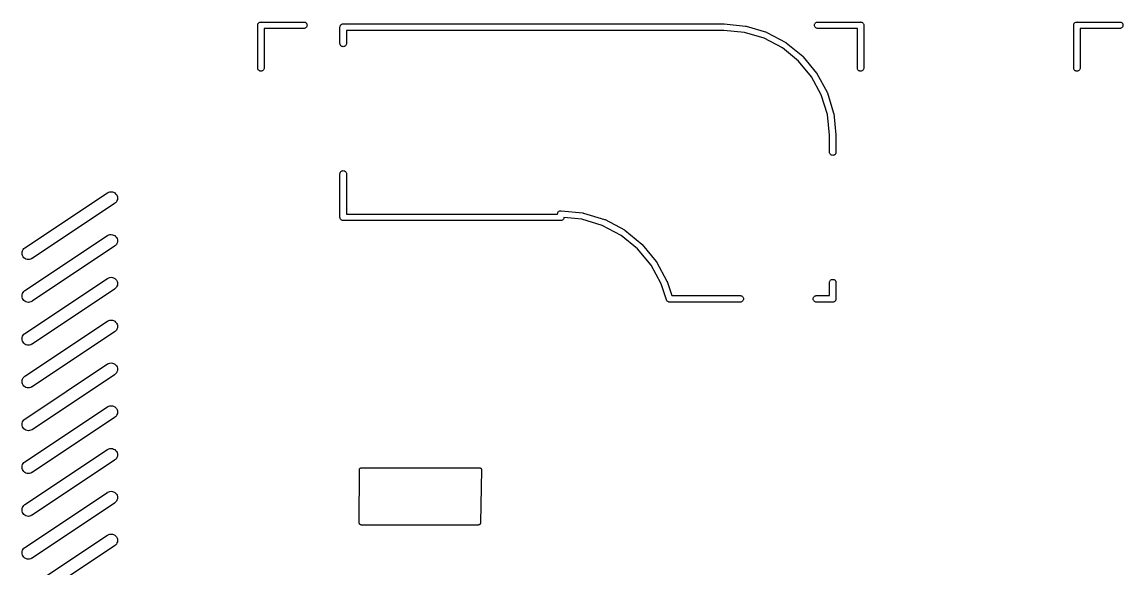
# Model space of a CAD drawing. Extents: x -13 to 127, y -89 to 15.
# Drawn here: x -12.58 to 13.13, y -5.68 to 7.08 of the extents above; entities that cross this region are included whole.
import ezdxf

# ---------------------------------------------------------------- set-up
doc = ezdxf.new("R2010")
doc.units = 0
doc.layers.add('BLACK', color=7, linetype='CONTINUOUS')

msp = doc.modelspace()

# ---------------------------------------------------------------- linework, layer by layer
at = {"layer": 'BLACK', "linetype": 'CONTINUOUS'}
for p, q in [((-7.07536, 7), (-7.07391, 7.0147)), ((-7.075, 6.99631), (-7.07536, 7)), ((-7.075, 5.99633), (-7.075, 6.99631)), ((-7.07391, 7.0147), (-7.06962, 7.02884)), ((-7.06962, 7.02884), (-7.06266, 7.04187)), ((-7.06266, 7.04187), (-7.05329, 7.05329)), ((-7.05329, 7.05329), (-7.04187, 7.06266)), ((-7.04187, 7.06266), (-7.02884, 7.06962)), ((-7.02884, 7.06962), (-7.0147, 7.07391)), ((-7.0147, 7.07391), (-7.00367, 7.075)), ((-7.00367, 7.075), (-7, 7.07536)), ((-7, 7.07536), (-6.99632, 7.075)), ((-6.99632, 7.075), (-5.99632, 7.075)), ((-5.99632, 7.075), (-5.9853, 7.07391)), ((-5.9853, 7.07391), (-5.97116, 7.06962)), ((-5.97116, 7.06962), (-5.95813, 7.06266)), ((-5.95813, 7.06266), (-5.94671, 7.05329)), ((-5.94671, 6.94671), (-5.95813, 6.93734)), ((-5.94671, 7.05329), (-5.93734, 7.04187)), ((-5.93734, 6.95813), (-5.94671, 6.94671)), ((-5.93734, 7.04187), (-5.93037, 7.02884)), ((-5.93037, 6.97116), (-5.93734, 6.95813)), ((-5.93037, 7.02884), (-5.92609, 7.0147)), ((-5.92609, 6.9853), (-5.93037, 6.97116)), ((-5.92609, 7.0147), (-5.92464, 7)), ((-5.92464, 7), (-5.92609, 6.9853)), ((-5.15536, 6.955), (-5.15391, 6.9697)), ((-5.155, 6.95131), (-5.15536, 6.955)), ((-5.155, 6.57033), (-5.155, 6.95131)), ((-5.15391, 6.9697), (-5.14962, 6.98384)), ((-5.14962, 6.98384), (-5.14266, 6.99687)), ((-5.14266, 6.99687), (-5.13329, 7.00829)), ((-5.13329, 7.00829), (-5.12187, 7.01766)), ((-5.12187, 7.01766), (-5.10884, 7.02462)), ((-5.10884, 7.02462), (-5.0947, 7.02891)), ((-5.0947, 7.02891), (-5.08367, 7.03)), ((-5.08367, 7.03), (-5.08, 7.03036)), ((-5.08, 7.03036), (-5.07632, 7.03)), ((-5.07632, 7.03), (3.81367, 7.03)), ((3.81367, 7.03), (3.81731, 7.02964)), ((3.81731, 7.02964), (3.81732, 7.02964)), ((3.81732, 7.02964), (4.31066, 6.98127)), ((4.31066, 6.98127), (4.31067, 6.98127)), ((4.31067, 6.98127), (4.31068, 6.98127)), ((4.31068, 6.98127), (4.31171, 6.98116)), ((4.31171, 6.98116), (4.31834, 6.97975)), ((4.31834, 6.97975), (4.32503, 6.97842)), ((4.32503, 6.97842), (4.7996, 6.83515)), ((5.92464, 7), (5.92609, 7.0147)), ((5.92609, 6.9853), (5.92464, 7)), ((5.92609, 7.0147), (5.93037, 7.02884)), ((5.93037, 6.97116), (5.92609, 6.9853)), ((5.93037, 7.02884), (5.93734, 7.04187)), ((5.93734, 6.95813), (5.93037, 6.97116)), ((5.93734, 7.04187), (5.94671, 7.05329)), ((5.94671, 6.94671), (5.93734, 6.95813)), ((5.94671, 7.05329), (5.95813, 7.06266)), ((5.95813, 6.93734), (5.94671, 6.94671)), ((5.95813, 7.06266), (5.97116, 7.06962)), ((5.97116, 7.06962), (5.9853, 7.07391)), ((5.9853, 7.07391), (5.99632, 7.075)), ((5.99632, 7.075), (6.99632, 7.075)), ((6.99632, 7.075), (7, 7.07536)), ((7, 7.07536), (7.00367, 7.075)), ((7.00367, 7.075), (7.0147, 7.07391)), ((7.0147, 7.07391), (7.02884, 7.06962)), ((7.02884, 7.06962), (7.04187, 7.06266)), ((7.04187, 7.06266), (7.05329, 7.05329)), ((7.05329, 7.05329), (7.06266, 7.04187)), ((7.06266, 7.04187), (7.06962, 7.02884)), ((7.06962, 7.02884), (7.07391, 7.0147)), ((7.07391, 7.0147), (7.07536, 7)), ((7.07536, 7), (7.075, 6.99632)), ((7.075, 6.99632), (7.075, 5.99632)), ((11.9746, 7), (11.9761, 7.0147)), ((11.975, 6.99631), (11.9746, 7)), ((11.975, 5.99633), (11.975, 6.99631)), ((11.9761, 7.0147), (11.9804, 7.02884)), ((11.9804, 7.02884), (11.9873, 7.04187)), ((11.9873, 7.04187), (11.9967, 7.05329)), ((11.9967, 7.05329), (12.0081, 7.06266)), ((12.0081, 7.06266), (12.0212, 7.06962)), ((12.0212, 7.06962), (12.0353, 7.07391)), ((12.0353, 7.07391), (12.0463, 7.075)), ((12.0463, 7.075), (12.05, 7.07536)), ((12.05, 7.07536), (12.0537, 7.075)), ((12.0537, 7.075), (13.0537, 7.075)), ((13.0537, 7.075), (13.0647, 7.07391)), ((13.0647, 7.07391), (13.0788, 7.06962)), ((13.0788, 7.06962), (13.0919, 7.06266)), ((13.0919, 7.06266), (13.1033, 7.05329)), ((13.1033, 6.94671), (13.0919, 6.93734)), ((13.1033, 7.05329), (13.1127, 7.04187)), ((13.1127, 6.95813), (13.1033, 6.94671)), ((13.1127, 7.04187), (13.1196, 7.02884)), ((13.1196, 6.97116), (13.1127, 6.95813)), ((13.1196, 7.02884), (13.1239, 7.0147)), ((13.1239, 6.9853), (13.1196, 6.97116)), ((13.1239, 7.0147), (13.1254, 7)), ((13.1254, 7), (13.1239, 6.9853)), ((-5.99632, 6.925), (-6.925, 6.925)), ((-6.925, 6.925), (-6.925, 5.99632)), ((-5.9853, 6.92609), (-5.99632, 6.925)), ((-5.97116, 6.93037), (-5.9853, 6.92609)), ((-5.95813, 6.93734), (-5.97116, 6.93037)), ((3.80633, 6.88), (-5.005, 6.88)), ((-5.005, 6.88), (-5.005, 6.57032)), ((4.28872, 6.8327), (3.80633, 6.88)), ((4.7492, 6.69367), (4.28872, 6.8327)), ((5.17391, 6.46785), (4.7492, 6.69367)), ((4.7996, 6.83515), (4.8006, 6.83484)), ((4.8006, 6.83484), (4.80689, 6.83214)), ((4.80689, 6.83214), (4.81313, 6.82957)), ((4.81313, 6.82957), (5.25082, 6.59685)), ((5.97116, 6.93037), (5.95813, 6.93734)), ((5.9853, 6.92609), (5.97116, 6.93037)), ((5.99632, 6.925), (5.9853, 6.92609)), ((6.925, 6.925), (5.99632, 6.925)), ((6.925, 5.99632), (6.925, 6.925)), ((13.0537, 6.925), (12.125, 6.925)), ((12.125, 6.925), (12.125, 5.99632)), ((13.0647, 6.92609), (13.0537, 6.925)), ((13.0788, 6.93037), (13.0647, 6.92609)), ((13.0919, 6.93734), (13.0788, 6.93037)), ((-5.15391, 6.5593), (-5.155, 6.57033)), ((-5.14962, 6.54516), (-5.15391, 6.5593)), ((-5.14266, 6.53213), (-5.14962, 6.54516)), ((-5.13329, 6.52071), (-5.14266, 6.53213)), ((-5.12187, 6.51134), (-5.13329, 6.52071)), ((-5.10884, 6.50437), (-5.12187, 6.51134)), ((-5.0947, 6.50009), (-5.10884, 6.50437)), ((-5.08, 6.49864), (-5.0947, 6.50009)), ((-5.0653, 6.50009), (-5.08, 6.49864)), ((-5.05116, 6.50437), (-5.0653, 6.50009)), ((-5.03813, 6.51134), (-5.05116, 6.50437)), ((-5.02671, 6.52071), (-5.03813, 6.51134)), ((-5.01734, 6.53213), (-5.02671, 6.52071)), ((-5.01037, 6.54516), (-5.01734, 6.53213)), ((-5.00609, 6.5593), (-5.01037, 6.54516)), ((-5.005, 6.57032), (-5.00609, 6.5593)), ((5.54667, 6.16384), (5.17391, 6.46785)), ((5.25082, 6.59685), (5.25082, 6.59684)), ((5.25082, 6.59684), (5.25083, 6.59684)), ((5.25083, 6.59684), (5.25175, 6.59634)), ((5.25175, 6.59634), (5.25735, 6.5925)), ((5.25735, 6.5925), (5.26302, 6.58874)), ((5.26302, 6.58874), (5.64717, 6.27543)), ((5.64717, 6.27543), (5.64798, 6.27476)), ((5.64798, 6.27476), (5.65271, 6.26994)), ((5.65271, 6.26994), (5.65756, 6.26512)), ((5.65756, 6.26512), (5.97354, 5.88316)), ((-7.07391, 5.9853), (-7.075, 5.99633)), ((-7.06962, 5.97116), (-7.07391, 5.9853)), ((-7.06266, 5.95813), (-7.06962, 5.97116)), ((-7.05329, 5.94671), (-7.06266, 5.95813)), ((-7.04187, 5.93734), (-7.05329, 5.94671)), ((-7.02884, 5.93037), (-7.04187, 5.93734)), ((-7.0147, 5.92609), (-7.02884, 5.93037)), ((-7, 5.92464), (-7.0147, 5.92609)), ((-6.9853, 5.92609), (-7, 5.92464)), ((-6.97116, 5.93037), (-6.9853, 5.92609)), ((-6.95813, 5.93734), (-6.97116, 5.93037)), ((-6.94671, 5.94671), (-6.95813, 5.93734)), ((-6.93734, 5.95813), (-6.94671, 5.94671)), ((-6.93037, 5.97116), (-6.93734, 5.95813)), ((-6.92609, 5.9853), (-6.93037, 5.97116)), ((-6.925, 5.99632), (-6.92609, 5.9853)), ((5.85328, 5.79321), (5.54667, 6.16384)), ((6.92609, 5.9853), (6.925, 5.99632)), ((6.93038, 5.97116), (6.92609, 5.9853)), ((6.93734, 5.95813), (6.93038, 5.97116)), ((6.94671, 5.94671), (6.93734, 5.95813)), ((6.95813, 5.93734), (6.94671, 5.94671)), ((6.97116, 5.93037), (6.95813, 5.93734)), ((6.9853, 5.92609), (6.97116, 5.93037)), ((7, 5.92464), (6.9853, 5.92609)), ((7.0147, 5.92609), (7, 5.92464)), ((7.02884, 5.93037), (7.0147, 5.92609)), ((7.04187, 5.93734), (7.02884, 5.93037)), ((7.05329, 5.94671), (7.04187, 5.93734)), ((7.06266, 5.95813), (7.05329, 5.94671)), ((7.06962, 5.97116), (7.06266, 5.95813)), ((7.07391, 5.9853), (7.06962, 5.97116)), ((7.075, 5.99632), (7.07391, 5.9853)), ((11.9761, 5.9853), (11.975, 5.99633)), ((11.9804, 5.97116), (11.9761, 5.9853)), ((11.9873, 5.95813), (11.9804, 5.97116)), ((11.9967, 5.94671), (11.9873, 5.95813)), ((12.0081, 5.93734), (11.9967, 5.94671)), ((12.0212, 5.93037), (12.0081, 5.93734)), ((12.0353, 5.92609), (12.0212, 5.93037)), ((12.05, 5.92464), (12.0353, 5.92609)), ((12.0647, 5.92609), (12.05, 5.92464)), ((12.0788, 5.93037), (12.0647, 5.92609)), ((12.0919, 5.93734), (12.0788, 5.93037)), ((12.1033, 5.94671), (12.0919, 5.93734)), ((12.1127, 5.95813), (12.1033, 5.94671)), ((12.1196, 5.97116), (12.1127, 5.95813)), ((12.1239, 5.9853), (12.1196, 5.97116)), ((12.125, 5.99632), (12.1239, 5.9853)), ((6.08206, 5.37008), (5.85328, 5.79321)), ((5.97354, 5.88316), (5.97421, 5.88235)), ((5.97421, 5.88235), (5.97792, 5.87666)), ((5.97792, 5.87666), (5.98173, 5.87102)), ((5.98173, 5.87102), (6.21751, 5.43496)), ((6.21751, 5.43496), (6.218, 5.43404)), ((6.218, 5.43404), (6.22054, 5.42774)), ((6.22054, 5.42774), (6.22318, 5.42147)), ((6.22318, 5.42147), (6.36977, 4.94792)), ((6.2243, 4.91058), (6.08206, 5.37008)), ((6.27495, 4.42868), (6.2243, 4.91058)), ((6.36977, 4.94792), (6.37007, 4.94691)), ((6.37007, 4.94691), (6.37134, 4.94024)), ((6.37134, 4.94024), (6.37271, 4.93358)), ((6.37271, 4.93358), (6.42453, 4.44057)), ((6.275, 4.41474), (6.27495, 4.42868)), ((6.275, 4.03032), (6.275, 4.41474)), ((6.42453, 4.44057), (6.42463, 4.43953)), ((6.42463, 4.43953), (6.42461, 4.43625)), ((6.42461, 4.43625), (6.42494, 4.43299)), ((6.42494, 4.43299), (6.42499, 4.4188)), ((6.42499, 4.4188), (6.425, 4.41867)), ((6.425, 4.41867), (6.425, 4.03032)), ((6.27609, 4.0193), (6.275, 4.03032)), ((6.28038, 4.00516), (6.27609, 4.0193)), ((6.28734, 3.99213), (6.28038, 4.00516)), ((6.29671, 3.98071), (6.28734, 3.99213)), ((6.30813, 3.97134), (6.29671, 3.98071)), ((6.32116, 3.96437), (6.30813, 3.97134)), ((6.3353, 3.96009), (6.32116, 3.96437)), ((6.35, 3.95864), (6.3353, 3.96009)), ((6.3647, 3.96009), (6.35, 3.95864)), ((6.37884, 3.96437), (6.3647, 3.96009)), ((6.39187, 3.97134), (6.37884, 3.96437)), ((6.40329, 3.98071), (6.39187, 3.97134)), ((6.41266, 3.99213), (6.40329, 3.98071)), ((6.41962, 4.00516), (6.41266, 3.99213)), ((6.42391, 4.0193), (6.41962, 4.00516)), ((6.425, 4.03032), (6.42391, 4.0193)), ((-5.10884, 3.59562), (-5.0947, 3.59991)), ((-5.0947, 3.59991), (-5.08, 3.60136)), ((-5.08, 3.60136), (-5.0653, 3.59991)), ((-5.0653, 3.59991), (-5.05116, 3.59562)), ((-5.155, 3.52967), (-5.15391, 3.5407)), ((-5.155, 2.51368), (-5.155, 3.52967)), ((-5.15391, 3.5407), (-5.14962, 3.55484)), ((-5.14962, 3.55484), (-5.14266, 3.56787)), ((-5.14266, 3.56787), (-5.13329, 3.57929)), ((-5.13329, 3.57929), (-5.12187, 3.58866)), ((-5.12187, 3.58866), (-5.10884, 3.59562)), ((-5.05116, 3.59562), (-5.03813, 3.58866)), ((-5.03813, 3.58866), (-5.02671, 3.57929)), ((-5.02671, 3.57929), (-5.01734, 3.56787)), ((-5.01734, 3.56787), (-5.01037, 3.55484)), ((-5.01037, 3.55484), (-5.00609, 3.5407)), ((-5.00609, 3.5407), (-5.005, 3.52967)), ((-5.005, 3.52967), (-5.005, 2.585)), ((-10.5812, 3.08424), (-10.5552, 3.09766)), ((-10.5552, 3.09766), (-10.527, 3.10578)), ((-10.527, 3.10578), (-10.4979, 3.10827)), ((-10.4979, 3.10827), (-10.4688, 3.10506)), ((-10.4688, 3.10506), (-10.4408, 3.09625)), ((-10.4408, 3.09625), (-10.4152, 3.08218)), ((-12.5115, 1.79738), (-10.5829, 3.08309)), ((-10.4165, 2.83348), (-12.3451, 1.54776)), ((-10.5829, 3.08309), (-10.5812, 3.08424)), ((-10.3939, 2.85202), (-10.4165, 2.83348)), ((-10.4152, 3.08218), (-10.3927, 3.0634)), ((-10.3752, 2.8746), (-10.3939, 2.85202)), ((-10.3927, 3.0634), (-10.3743, 3.04062)), ((-10.3613, 2.90037), (-10.3752, 2.8746)), ((-10.3743, 3.04062), (-10.3607, 3.01469)), ((-10.3527, 2.92835), (-10.3613, 2.90037)), ((-10.3607, 3.01469), (-10.3524, 2.98662)), ((-10.3497, 2.95747), (-10.3527, 2.92835)), ((-10.3524, 2.98662), (-10.3497, 2.95747)), ((-5.005, 2.585), (-0.07466, 2.585)), ((-0.07466, 2.585), (-0.07459, 2.59601)), ((-0.07459, 2.59601), (-0.07165, 2.61035)), ((-0.07165, 2.61035), (-0.06597, 2.62384)), ((-0.06597, 2.62384), (-0.05779, 2.63598)), ((-0.05779, 2.63598), (-0.0474, 2.64629)), ((-0.0474, 2.64629), (-0.03521, 2.65439)), ((-0.03521, 2.65439), (-0.02168, 2.65997)), ((-0.02168, 2.65997), (-0.00732, 2.66281)), ((-0.00732, 2.66281), (0.00732, 2.66281)), ((0.00732, 2.66281), (0.51585, 2.61295)), ((0.51585, 2.61295), (0.51586, 2.61295)), ((0.51586, 2.61295), (0.51587, 2.61295)), ((0.51587, 2.61295), (0.5169, 2.61284)), ((0.5169, 2.61284), (0.52353, 2.61143)), ((0.52353, 2.61143), (0.53022, 2.61011)), ((0.53022, 2.61011), (1.01938, 2.46242)), ((-5.15536, 2.51), (-5.155, 2.51368)), ((-5.15391, 2.4953), (-5.15536, 2.51)), ((-5.14962, 2.48116), (-5.15391, 2.4953)), ((-5.14266, 2.46813), (-5.14962, 2.48116)), ((-5.13772, 2.46211), (-5.14266, 2.46813)), ((-5.13329, 2.45671), (-5.13772, 2.46211)), ((-5.12187, 2.44734), (-5.13329, 2.45671)), ((-5.10884, 2.44037), (-5.12187, 2.44734)), ((-5.0947, 2.43609), (-5.10884, 2.44037)), ((-5.08, 2.43464), (-5.0947, 2.43609)), ((-5.07632, 2.435), (-5.08, 2.43464)), ((0.00367, 2.435), (-5.07632, 2.435)), ((0.0147, 2.43609), (0.00367, 2.435)), ((0.02884, 2.44037), (0.0147, 2.43609)), ((0.04187, 2.44734), (0.02884, 2.44037)), ((0.05329, 2.45671), (0.04187, 2.44734)), ((0.06266, 2.46813), (0.05329, 2.45671)), ((0.06963, 2.48116), (0.06266, 2.46813)), ((0.07391, 2.4953), (0.06963, 2.48116)), ((0.07491, 2.50547), (0.07391, 2.4953)), ((0.4939, 2.46438), (0.07491, 2.50547)), ((0.96899, 2.32095), (0.4939, 2.46438)), ((1.40717, 2.08796), (0.96899, 2.32095)), ((1.01938, 2.46242), (1.01938, 2.46242)), ((1.01938, 2.46242), (1.01939, 2.46242)), ((1.01939, 2.46242), (1.02039, 2.46211)), ((1.02039, 2.46211), (1.02664, 2.45943)), ((1.02664, 2.45943), (1.03292, 2.45684)), ((1.03292, 2.45684), (1.48408, 2.21696)), ((-12.5115, 0.79738), (-10.5829, 2.08309)), ((-10.5829, 2.08309), (-10.5812, 2.08424)), ((-10.5812, 2.08424), (-10.5552, 2.09767)), ((-10.5552, 2.09767), (-10.527, 2.10578)), ((-10.527, 2.10578), (-10.4979, 2.10827)), ((-10.4979, 2.10827), (-10.4688, 2.10506)), ((-10.4688, 2.10506), (-10.4408, 2.09625)), ((-10.4408, 2.09625), (-10.4152, 2.08218)), ((-10.4152, 2.08218), (-10.3927, 2.0634)), ((-10.3927, 2.0634), (-10.3743, 2.04062)), ((1.79175, 1.77431), (1.40717, 2.08796)), ((1.48408, 2.21696), (1.48408, 2.21695)), ((1.48408, 2.21695), (1.48409, 2.21695)), ((1.48409, 2.21695), (1.48501, 2.21645)), ((1.48501, 2.21645), (1.4906, 2.21262)), ((1.4906, 2.21262), (1.49628, 2.20885)), ((1.49628, 2.20885), (1.89226, 1.8859)), ((-10.4165, 1.83348), (-12.3451, 0.54776)), ((-10.3939, 1.85202), (-10.4165, 1.83348)), ((-10.3752, 1.8746), (-10.3939, 1.85202)), ((-10.3613, 1.90037), (-10.3752, 1.8746)), ((-10.3743, 2.04062), (-10.3607, 2.01469)), ((-10.3527, 1.92835), (-10.3613, 1.90037)), ((-10.3607, 2.01469), (-10.3524, 1.98662)), ((-10.3497, 1.95747), (-10.3527, 1.92835)), ((-10.3524, 1.98662), (-10.3497, 1.95747)), ((1.89226, 1.8859), (1.89306, 1.88523)), ((1.89306, 1.88523), (1.89781, 1.88039)), ((1.89781, 1.88039), (1.90264, 1.87558)), ((1.90264, 1.87558), (2.22835, 1.48187)), ((-12.5783, 1.67338), (-12.5753, 1.7025)), ((-12.5756, 1.64423), (-12.5783, 1.67338)), ((-12.5673, 1.61616), (-12.5756, 1.64423)), ((-12.5753, 1.7025), (-12.5667, 1.73048)), ((-12.5537, 1.59024), (-12.5673, 1.61616)), ((-12.5667, 1.73048), (-12.5528, 1.75625)), ((-12.5353, 1.56745), (-12.5537, 1.59024)), ((-12.5528, 1.75625), (-12.5341, 1.77884)), ((-12.5128, 1.54867), (-12.5353, 1.56745)), ((-12.5341, 1.77884), (-12.5115, 1.79738)), ((-12.4872, 1.53461), (-12.5128, 1.54867)), ((-12.3468, 1.54661), (-12.3728, 1.53319)), ((-12.3451, 1.54776), (-12.3468, 1.54661)), ((2.10808, 1.39192), (1.79175, 1.77431)), ((-12.4592, 1.5258), (-12.4872, 1.53461)), ((-12.4301, 1.52258), (-12.4592, 1.5258)), ((-12.401, 1.52508), (-12.4301, 1.52258)), ((-12.3728, 1.53319), (-12.401, 1.52508)), ((2.34451, 0.95467), (2.10808, 1.39192)), ((2.22835, 1.48187), (2.22835, 1.48187)), ((2.22835, 1.48187), (2.22836, 1.48186)), ((2.22836, 1.48186), (2.22901, 1.48106)), ((2.22901, 1.48106), (2.23272, 1.47539)), ((2.23272, 1.47539), (2.23654, 1.46973)), ((2.23654, 1.46973), (2.47957, 1.02025)), ((-12.5115, -0.20262), (-10.5829, 1.08309)), ((-10.5829, 1.08309), (-10.5812, 1.08424)), ((-10.5812, 1.08424), (-10.5552, 1.09766)), ((-10.5552, 1.09766), (-10.527, 1.10578)), ((-10.527, 1.10578), (-10.4979, 1.10827)), ((-10.4979, 1.10827), (-10.4688, 1.10506)), ((-10.4688, 1.10506), (-10.4408, 1.09625)), ((-10.4408, 1.09625), (-10.4152, 1.08218)), ((-10.4152, 1.08218), (-10.3927, 1.0634)), ((-10.3927, 1.0634), (-10.3743, 1.04062)), ((-10.3743, 1.04062), (-10.3607, 1.01469)), ((6.28734, 1.02787), (6.29671, 1.03929)), ((6.29671, 1.03929), (6.30813, 1.04866)), ((6.30813, 1.04866), (6.32116, 1.05563)), ((6.32116, 1.05563), (6.3353, 1.05991)), ((6.3353, 1.05991), (6.35, 1.06136)), ((6.35, 1.06136), (6.3647, 1.05991)), ((6.3647, 1.05991), (6.37884, 1.05563)), ((6.37884, 1.05563), (6.39187, 1.04866)), ((6.39187, 1.04866), (6.40329, 1.03929)), ((6.40329, 1.03929), (6.41266, 1.02787)), ((-12.5528, 0.75625), (-12.5341, 0.77884)), ((-12.5341, 0.77884), (-12.5115, 0.79738)), ((-10.4165, 0.83348), (-12.3451, -0.45224)), ((-10.3939, 0.85202), (-10.4165, 0.83348)), ((-10.3752, 0.8746), (-10.3939, 0.85202)), ((-10.3613, 0.90038), (-10.3752, 0.8746)), ((-10.3527, 0.92835), (-10.3613, 0.90038)), ((-10.3607, 1.01469), (-10.3524, 0.98662)), ((-10.3497, 0.95747), (-10.3527, 0.92835)), ((-10.3524, 0.98662), (-10.3497, 0.95747)), ((2.46854, 0.5822), (2.34451, 0.95467)), ((2.47957, 1.02025), (2.48006, 1.01933)), ((2.48006, 1.01933), (2.48231, 1.01376)), ((2.48231, 1.01376), (2.48475, 1.00828)), ((2.48475, 1.00828), (2.59407, 0.68)), ((6.275, 0.98967), (6.27609, 1.0007)), ((6.275, 0.68), (6.275, 0.98967)), ((6.27609, 1.0007), (6.28037, 1.01484)), ((6.28037, 1.01484), (6.28734, 1.02787)), ((6.41266, 1.02787), (6.41962, 1.01484)), ((6.41962, 1.01484), (6.42391, 1.0007)), ((6.42391, 1.0007), (6.425, 0.98967)), ((6.425, 0.98967), (6.425, 0.60868)), ((-12.5783, 0.67338), (-12.5753, 0.7025)), ((-12.5756, 0.64423), (-12.5783, 0.67338)), ((-12.5673, 0.61616), (-12.5756, 0.64423)), ((-12.5753, 0.7025), (-12.5667, 0.73048)), ((-12.5537, 0.59024), (-12.5673, 0.61616)), ((-12.5667, 0.73048), (-12.5528, 0.75625)), ((-12.5353, 0.56745), (-12.5537, 0.59024)), ((-12.5128, 0.54867), (-12.5353, 0.56745)), ((-12.4872, 0.53461), (-12.5128, 0.54867)), ((-12.4592, 0.5258), (-12.4872, 0.53461)), ((-12.4301, 0.52258), (-12.4592, 0.5258)), ((-12.401, 0.52508), (-12.4301, 0.52258)), ((-12.3728, 0.53319), (-12.401, 0.52508)), ((-12.3468, 0.54661), (-12.3728, 0.53319)), ((-12.3451, 0.54776), (-12.3468, 0.54661)), ((2.47037, 0.57616), (2.46854, 0.5822)), ((2.47734, 0.56313), (2.47037, 0.57616)), ((2.48671, 0.55171), (2.47734, 0.56313)), ((2.49813, 0.54234), (2.48671, 0.55171)), ((2.51116, 0.53537), (2.49813, 0.54234)), ((2.5253, 0.53109), (2.51116, 0.53537)), ((2.53632, 0.53), (2.5253, 0.53109)), ((4.19468, 0.53), (2.53632, 0.53)), ((2.59407, 0.68), (4.19467, 0.68)), ((4.19467, 0.68), (4.2057, 0.67891)), ((4.2057, 0.53109), (4.19468, 0.53)), ((4.2057, 0.67891), (4.21984, 0.67463)), ((4.21984, 0.53538), (4.2057, 0.53109)), ((4.21984, 0.67463), (4.23287, 0.66766)), ((4.23287, 0.54234), (4.21984, 0.53538)), ((4.23287, 0.66766), (4.24429, 0.65829)), ((4.24429, 0.55171), (4.23287, 0.54234)), ((4.24429, 0.65829), (4.25366, 0.64687)), ((4.25366, 0.56313), (4.24429, 0.55171)), ((4.25366, 0.64687), (4.26062, 0.63384)), ((4.26063, 0.57616), (4.25366, 0.56313)), ((4.26062, 0.63384), (4.26491, 0.6197)), ((4.26491, 0.5903), (4.26063, 0.57616)), ((4.26491, 0.6197), (4.26636, 0.605)), ((4.26636, 0.605), (4.26491, 0.5903)), ((5.89364, 0.605), (5.89509, 0.6197)), ((5.89509, 0.5903), (5.89364, 0.605)), ((5.89509, 0.6197), (5.89938, 0.63384)), ((5.89938, 0.57616), (5.89509, 0.5903)), ((5.89938, 0.63384), (5.90634, 0.64687)), ((5.90634, 0.56313), (5.89938, 0.57616)), ((5.90634, 0.64687), (5.91571, 0.65829)), ((5.91571, 0.55171), (5.90634, 0.56313)), ((5.91571, 0.65829), (5.92713, 0.66766)), ((5.92713, 0.54234), (5.91571, 0.55171)), ((5.92713, 0.66766), (5.94016, 0.67463)), ((5.94016, 0.53538), (5.92713, 0.54234)), ((5.94016, 0.67463), (5.9543, 0.67891)), ((5.9543, 0.53109), (5.94016, 0.53538)), ((5.9543, 0.67891), (5.96532, 0.68)), ((5.96532, 0.53), (5.9543, 0.53109)), ((5.96532, 0.68), (6.275, 0.68)), ((6.34632, 0.53), (5.96532, 0.53)), ((6.35, 0.52964), (6.34632, 0.53)), ((6.35367, 0.53), (6.35, 0.52964)), ((6.35369, 0.53), (6.35367, 0.53)), ((6.3647, 0.53109), (6.35369, 0.53)), ((6.37884, 0.53538), (6.3647, 0.53109)), ((6.39187, 0.54234), (6.37884, 0.53538)), ((6.40329, 0.55171), (6.39187, 0.54234)), ((6.41266, 0.56313), (6.40329, 0.55171)), ((6.41962, 0.57616), (6.41266, 0.56313)), ((6.42391, 0.5903), (6.41962, 0.57616)), ((6.425, 0.60132), (6.42391, 0.5903)), ((6.425, 0.60868), (6.42536, 0.605)), ((6.42536, 0.605), (6.425, 0.60132)), ((-12.5115, -1.20262), (-10.5829, 0.08309)), ((-10.5829, 0.08309), (-10.5812, 0.08424)), ((-10.5812, 0.08424), (-10.5552, 0.09767)), ((-10.5552, 0.09767), (-10.527, 0.10578)), ((-10.527, 0.10578), (-10.4979, 0.10827)), ((-10.4979, 0.10827), (-10.4688, 0.10506)), ((-10.4688, 0.10506), (-10.4408, 0.09625)), ((-10.4408, 0.09625), (-10.4152, 0.08219)), ((-10.4152, 0.08219), (-10.3927, 0.0634)), ((-10.3927, 0.0634), (-10.3743, 0.04062)), ((-10.3743, 0.04062), (-10.3607, 0.01469)), ((-10.3607, 0.01469), (-10.3524, -0.01337)), ((-12.5667, -0.26952), (-12.5528, -0.24374)), ((-12.5528, -0.24374), (-12.5341, -0.22116)), ((-12.5341, -0.22116), (-12.5115, -0.20262)), ((-10.4165, -0.16652), (-12.3451, -1.45224)), ((-10.3939, -0.14798), (-10.4165, -0.16652)), ((-10.3752, -0.1254), (-10.3939, -0.14798)), ((-10.3613, -0.09962), (-10.3752, -0.1254)), ((-10.3527, -0.07165), (-10.3613, -0.09962)), ((-10.3497, -0.04253), (-10.3527, -0.07165)), ((-10.3524, -0.01337), (-10.3497, -0.04253)), ((-12.5783, -0.32662), (-12.5753, -0.2975)), ((-12.5756, -0.35577), (-12.5783, -0.32662)), ((-12.5673, -0.38384), (-12.5756, -0.35577)), ((-12.5753, -0.2975), (-12.5667, -0.26952)), ((-12.5537, -0.40976), (-12.5673, -0.38384)), ((-12.5353, -0.43255), (-12.5537, -0.40976)), ((-12.5128, -0.45133), (-12.5353, -0.43255)), ((-12.4872, -0.46539), (-12.5128, -0.45133)), ((-12.4592, -0.4742), (-12.4872, -0.46539)), ((-12.4301, -0.47742), (-12.4592, -0.4742)), ((-12.401, -0.47492), (-12.4301, -0.47742)), ((-12.3728, -0.46681), (-12.401, -0.47492)), ((-12.3468, -0.45338), (-12.3728, -0.46681)), ((-12.3451, -0.45224), (-12.3468, -0.45338)), ((-12.5115, -2.20262), (-10.5829, -0.91691)), ((-10.5829, -0.91691), (-10.5812, -0.91576)), ((-10.5812, -0.91576), (-10.5552, -0.90233)), ((-10.5552, -0.90233), (-10.527, -0.89422)), ((-10.527, -0.89422), (-10.4979, -0.89172)), ((-10.4979, -0.89172), (-10.4688, -0.89494)), ((-10.4688, -0.89494), (-10.4408, -0.90375)), ((-10.4408, -0.90375), (-10.4152, -0.91781)), ((-10.4152, -0.91781), (-10.3927, -0.9366)), ((-10.3927, -0.9366), (-10.3743, -0.95938)), ((-10.3743, -0.95938), (-10.3607, -0.9853)), ((-10.3607, -0.9853), (-10.3524, -1.01337)), ((-10.3524, -1.01337), (-10.3497, -1.04252)), ((-12.5753, -1.2975), (-12.5667, -1.26952)), ((-12.5667, -1.26952), (-12.5528, -1.24374)), ((-12.5528, -1.24374), (-12.5341, -1.22116)), ((-12.5341, -1.22116), (-12.5115, -1.20262)), ((-10.4165, -1.16652), (-12.3451, -2.45224)), ((-10.3939, -1.14798), (-10.4165, -1.16652)), ((-10.3752, -1.1254), (-10.3939, -1.14798)), ((-10.3613, -1.09962), (-10.3752, -1.1254)), ((-10.3527, -1.07164), (-10.3613, -1.09962)), ((-10.3497, -1.04252), (-10.3527, -1.07164)), ((-12.5783, -1.32662), (-12.5753, -1.2975)), ((-12.5756, -1.35577), (-12.5783, -1.32662)), ((-12.5673, -1.38384), (-12.5756, -1.35577)), ((-12.5537, -1.40976), (-12.5673, -1.38384)), ((-12.5353, -1.43255), (-12.5537, -1.40976)), ((-12.5128, -1.45133), (-12.5353, -1.43255)), ((-12.4872, -1.46539), (-12.5128, -1.45133)), ((-12.4592, -1.4742), (-12.4872, -1.46539)), ((-12.4301, -1.47742), (-12.4592, -1.4742)), ((-12.401, -1.47492), (-12.4301, -1.47742)), ((-12.3728, -1.46681), (-12.401, -1.47492)), ((-12.3468, -1.45338), (-12.3728, -1.46681)), ((-12.3451, -1.45224), (-12.3468, -1.45338)), ((-12.5115, -3.20262), (-10.5829, -1.91691)), ((-10.5829, -1.91691), (-10.5812, -1.91576)), ((-10.5812, -1.91576), (-10.5552, -1.90233)), ((-10.5552, -1.90233), (-10.527, -1.89422)), ((-10.527, -1.89422), (-10.4979, -1.89172)), ((-10.4979, -1.89172), (-10.4688, -1.89494)), ((-10.4688, -1.89494), (-10.4408, -1.90375)), ((-10.4408, -1.90375), (-10.4152, -1.91781)), ((-10.4152, -1.91781), (-10.3927, -1.9366)), ((-10.3927, -1.9366), (-10.3743, -1.95938)), ((-10.3743, -1.95938), (-10.3607, -1.9853)), ((-10.3607, -1.9853), (-10.3524, -2.01337)), ((-10.3497, -2.04252), (-10.3527, -2.07164)), ((-10.3524, -2.01337), (-10.3497, -2.04252)), ((-12.5783, -2.32662), (-12.5753, -2.2975)), ((-12.5753, -2.2975), (-12.5667, -2.26952)), ((-12.5667, -2.26952), (-12.5528, -2.24375)), ((-12.5528, -2.24375), (-12.5341, -2.22116)), ((-12.5341, -2.22116), (-12.5115, -2.20262)), ((-10.4165, -2.16652), (-12.3451, -3.45224)), ((-10.3939, -2.14798), (-10.4165, -2.16652)), ((-10.3752, -2.1254), (-10.3939, -2.14798)), ((-10.3613, -2.09962), (-10.3752, -2.1254)), ((-10.3527, -2.07164), (-10.3613, -2.09962)), ((-12.5756, -2.35577), (-12.5783, -2.32662)), ((-12.5673, -2.38384), (-12.5756, -2.35577)), ((-12.5537, -2.40976), (-12.5673, -2.38384)), ((-12.5353, -2.43255), (-12.5537, -2.40976)), ((-12.5128, -2.45133), (-12.5353, -2.43255)), ((-12.4872, -2.46539), (-12.5128, -2.45133)), ((-12.4592, -2.4742), (-12.4872, -2.46539)), ((-12.4301, -2.47742), (-12.4592, -2.4742)), ((-12.401, -2.47492), (-12.4301, -2.47742)), ((-12.3728, -2.46681), (-12.401, -2.47492)), ((-12.3468, -2.45338), (-12.3728, -2.46681)), ((-12.3451, -2.45224), (-12.3468, -2.45338)), ((-12.5115, -4.20262), (-10.5829, -2.91691)), ((-10.5829, -2.91691), (-10.5812, -2.91576)), ((-10.5812, -2.91576), (-10.5552, -2.90233)), ((-10.5552, -2.90233), (-10.527, -2.89422)), ((-10.527, -2.89422), (-10.4979, -2.89172)), ((-10.4979, -2.89172), (-10.4688, -2.89494)), ((-10.4688, -2.89494), (-10.4408, -2.90375)), ((-10.4408, -2.90375), (-10.4152, -2.91781)), ((-10.4152, -2.91781), (-10.3927, -2.9366)), ((-10.3927, -2.9366), (-10.3743, -2.95938)), ((-10.3743, -2.95938), (-10.3607, -2.9853)), ((-10.3527, -3.07164), (-10.3613, -3.09962)), ((-10.3607, -2.9853), (-10.3524, -3.01337)), ((-10.3497, -3.04252), (-10.3527, -3.07164)), ((-10.3524, -3.01337), (-10.3497, -3.04252)), ((-12.5783, -3.32662), (-12.5753, -3.2975)), ((-12.5756, -3.35577), (-12.5783, -3.32662)), ((-12.5753, -3.2975), (-12.5667, -3.26952)), ((-12.5667, -3.26952), (-12.5528, -3.24374)), ((-12.5528, -3.24374), (-12.5341, -3.22116)), ((-12.5341, -3.22116), (-12.5115, -3.20262)), ((-10.4165, -3.16652), (-12.3451, -4.45224)), ((-10.3939, -3.14798), (-10.4165, -3.16652)), ((-10.3752, -3.1254), (-10.3939, -3.14798)), ((-10.3613, -3.09962), (-10.3752, -3.1254)), ((-4.66418, -3.3423), (-4.65971, -3.34095)), ((-4.65971, -3.34095), (-4.65943, -3.34092)), ((-4.65943, -3.34092), (-4.65917, -3.34085)), ((-4.65917, -3.34085), (-4.65463, -3.34045)), ((-4.65463, -3.34045), (-4.65, -3.34)), ((-4.65, -3.34), (-1.9, -3.34)), ((-1.9, -3.34), (-1.8993, -3.34)), ((-1.8993, -3.34), (-1.89898, -3.34004)), ((-1.89898, -3.34004), (-1.89864, -3.34002)), ((-1.89864, -3.34002), (-1.8941, -3.34059)), ((-1.8941, -3.34059), (-1.8896, -3.34109)), ((-1.8896, -3.34109), (-1.88929, -3.34119)), ((-1.88929, -3.34119), (-1.88896, -3.34123)), ((-1.88896, -3.34123), (-1.88465, -3.34266)), ((-12.5673, -3.38384), (-12.5756, -3.35577)), ((-12.5537, -3.40976), (-12.5673, -3.38384)), ((-12.5353, -3.43255), (-12.5537, -3.40976)), ((-12.5128, -3.45133), (-12.5353, -3.43255)), ((-12.4872, -3.46539), (-12.5128, -3.45133)), ((-12.4592, -3.4742), (-12.4872, -3.46539)), ((-12.4301, -3.47742), (-12.4592, -3.4742)), ((-12.401, -3.47492), (-12.4301, -3.47742)), ((-12.3728, -3.46681), (-12.401, -3.47492)), ((-12.3468, -3.45338), (-12.3728, -3.46681)), ((-12.3451, -3.45224), (-12.3468, -3.45338)), ((-4.705, -4.6298), (-4.7, -3.3898)), ((-4.7, -3.38964), (-4.69999, -3.3891)), ((-4.7, -3.38965), (-4.7, -3.38964)), ((-4.7, -3.38966), (-4.7, -3.38965)), ((-4.7, -3.3898), (-4.7, -3.38966)), ((-4.69999, -3.3891), (-4.69946, -3.38454)), ((-4.69946, -3.38454), (-4.69898, -3.37995)), ((-4.69898, -3.37995), (-4.6989, -3.37968)), ((-4.6989, -3.37968), (-4.69886, -3.37941)), ((-4.69886, -3.37941), (-4.69746, -3.37503)), ((-4.69746, -3.37503), (-4.69609, -3.37062)), ((-4.69609, -3.37062), (-4.69596, -3.37038)), ((-4.69596, -3.37038), (-4.69588, -3.37012)), ((-4.69588, -3.37012), (-4.69363, -3.36606)), ((-4.69363, -3.36606), (-4.69145, -3.36204)), ((-4.69145, -3.36204), (-4.69128, -3.36183)), ((-4.69128, -3.36183), (-4.69114, -3.36159)), ((-4.69114, -3.36159), (-4.68817, -3.35808)), ((-4.68817, -3.35808), (-4.68523, -3.35452)), ((-4.68523, -3.35452), (-4.68502, -3.35435)), ((-4.68502, -3.35435), (-4.68484, -3.35413)), ((-4.68484, -3.35413), (-4.68126, -3.35128)), ((-4.68126, -3.35128), (-4.67767, -3.34835)), ((-4.67767, -3.34835), (-4.67742, -3.34822)), ((-4.67742, -3.34822), (-4.67721, -3.34805)), ((-4.67721, -3.34805), (-4.67315, -3.34595)), ((-4.67315, -3.34595), (-4.66905, -3.34377)), ((-4.66905, -3.34377), (-4.66879, -3.34369)), ((-4.66879, -3.34369), (-4.66854, -3.34357)), ((-4.66854, -3.34357), (-4.66418, -3.3423)), ((-1.88465, -3.34266), (-1.8803, -3.34404)), ((-1.8803, -3.34404), (-1.88001, -3.3442)), ((-1.88001, -3.3442), (-1.8797, -3.34431)), ((-1.8797, -3.34431), (-1.87574, -3.34655)), ((-1.87574, -3.34655), (-1.87175, -3.34874)), ((-1.85001, -3.39101), (-1.87501, -4.63101)), ((-1.87175, -3.34874), (-1.8715, -3.34896)), ((-1.8715, -3.34896), (-1.87121, -3.34912)), ((-1.87121, -3.34912), (-1.86773, -3.35212)), ((-1.86773, -3.35212), (-1.86428, -3.35502)), ((-1.86428, -3.35502), (-1.86407, -3.35527)), ((-1.86407, -3.35527), (-1.86382, -3.35549)), ((-1.86382, -3.35549), (-1.86099, -3.3591)), ((-1.86099, -3.3591), (-1.85816, -3.36262)), ((-1.85816, -3.36262), (-1.85801, -3.36291)), ((-1.85801, -3.36291), (-1.8578, -3.36318)), ((-1.8578, -3.36318), (-1.85574, -3.36726)), ((-1.85574, -3.36726), (-1.85364, -3.37127)), ((-1.85364, -3.37127), (-1.85355, -3.37159)), ((-1.85355, -3.37159), (-1.8534, -3.37188)), ((-1.8534, -3.37188), (-1.85216, -3.3763)), ((-1.85216, -3.3763), (-1.85089, -3.38063)), ((-1.85089, -3.38063), (-1.85086, -3.38096)), ((-1.85086, -3.38096), (-1.85077, -3.38128)), ((-1.85077, -3.38128), (-1.85041, -3.38584)), ((-1.85041, -3.38584), (-1.85, -3.39035)), ((-1.85, -3.39035), (-1.85004, -3.39068)), ((-1.85004, -3.39068), (-1.85001, -3.39101)), ((-12.5115, -5.20262), (-10.5829, -3.91691)), ((-10.5829, -3.91691), (-10.5812, -3.91576)), ((-10.5812, -3.91576), (-10.5552, -3.90233)), ((-10.5552, -3.90233), (-10.527, -3.89422)), ((-10.527, -3.89422), (-10.4979, -3.89172)), ((-10.4979, -3.89172), (-10.4688, -3.89494)), ((-10.4688, -3.89494), (-10.4408, -3.90375)), ((-10.4408, -3.90375), (-10.4152, -3.91781)), ((-10.4152, -3.91781), (-10.3927, -3.9366)), ((-10.3927, -3.9366), (-10.3743, -3.95938)), ((-10.3613, -4.09962), (-10.3752, -4.1254)), ((-10.3743, -3.95938), (-10.3607, -3.9853)), ((-10.3527, -4.07165), (-10.3613, -4.09962)), ((-10.3607, -3.9853), (-10.3524, -4.01337)), ((-10.3497, -4.04252), (-10.3527, -4.07165)), ((-10.3524, -4.01337), (-10.3497, -4.04252)), ((-12.5783, -4.32662), (-12.5753, -4.2975)), ((-12.5756, -4.35577), (-12.5783, -4.32662)), ((-12.5673, -4.38384), (-12.5756, -4.35577)), ((-12.5753, -4.2975), (-12.5667, -4.26952)), ((-12.5667, -4.26952), (-12.5528, -4.24374)), ((-12.5528, -4.24374), (-12.5341, -4.22116)), ((-12.5341, -4.22116), (-12.5115, -4.20262)), ((-10.4165, -4.16652), (-12.3451, -5.45224)), ((-10.3939, -4.14798), (-10.4165, -4.16652)), ((-10.3752, -4.1254), (-10.3939, -4.14798)), ((-12.5537, -4.40976), (-12.5673, -4.38384)), ((-12.5353, -4.43255), (-12.5537, -4.40976)), ((-12.5128, -4.45133), (-12.5353, -4.43255)), ((-12.4872, -4.46539), (-12.5128, -4.45133)), ((-12.4592, -4.4742), (-12.4872, -4.46539)), ((-12.4301, -4.47742), (-12.4592, -4.4742)), ((-12.401, -4.47492), (-12.4301, -4.47742)), ((-12.3728, -4.46681), (-12.401, -4.47492)), ((-12.3468, -4.45338), (-12.3728, -4.46681)), ((-12.3451, -4.45224), (-12.3468, -4.45338)), ((-4.70453, -4.63476), (-4.705, -4.6298)), ((-4.70411, -4.63937), (-4.70453, -4.63476)), ((-4.70409, -4.63944), (-4.70411, -4.63937)), ((-4.70409, -4.63951), (-4.70409, -4.63944)), ((-4.70269, -4.64419), (-4.70409, -4.63951)), ((-4.70136, -4.64873), (-4.70269, -4.64419)), ((-4.70132, -4.6488), (-4.70136, -4.64873)), ((-4.7013, -4.64887), (-4.70132, -4.6488)), ((-4.69907, -4.65311), (-4.7013, -4.64887)), ((-4.69684, -4.65738), (-4.69907, -4.65311)), ((-4.69679, -4.65743), (-4.69684, -4.65738)), ((-4.69676, -4.6575), (-4.69679, -4.65743)), ((-4.69361, -4.66139), (-4.69676, -4.6575)), ((-4.69072, -4.66498), (-4.69361, -4.66139)), ((-4.69067, -4.66503), (-4.69072, -4.66498)), ((-4.69062, -4.66509), (-4.69067, -4.66503)), ((-4.68677, -4.6683), (-4.69062, -4.66509)), ((-4.68325, -4.67126), (-4.68677, -4.6683)), ((-4.68318, -4.67129), (-4.68325, -4.67126)), ((-4.68313, -4.67134), (-4.68318, -4.67129)), ((-4.67894, -4.67362), (-4.68313, -4.67134)), ((-4.6747, -4.67596), (-4.67894, -4.67362)), ((-4.67462, -4.67598), (-4.6747, -4.67596)), ((-4.67456, -4.67601), (-4.67462, -4.67598)), ((-4.67003, -4.67744), (-4.67456, -4.67601)), ((-4.6654, -4.67891), (-4.67003, -4.67744)), ((-4.66532, -4.67891), (-4.6654, -4.67891)), ((-4.66525, -4.67894), (-4.66532, -4.67891)), ((-4.66036, -4.67947), (-4.66525, -4.67894)), ((-4.6557, -4.67999), (-4.66036, -4.67947)), ((-4.65556, -4.68), (-4.6557, -4.67999)), ((-4.65555, -4.68), (-4.65556, -4.68)), ((-4.65554, -4.68), (-4.65555, -4.68)), ((-4.655, -4.68), (-4.65554, -4.68)), ((-1.925, -4.68), (-4.655, -4.68)), ((-1.92081, -4.67959), (-1.925, -4.68)), ((-1.91662, -4.67929), (-1.92081, -4.67959)), ((-1.91597, -4.67911), (-1.91662, -4.67929)), ((-1.91529, -4.67905), (-1.91597, -4.67911)), ((-1.91125, -4.67783), (-1.91529, -4.67905)), ((-1.90721, -4.67673), (-1.91125, -4.67783)), ((-1.9066, -4.67642), (-1.90721, -4.67673)), ((-1.90595, -4.67623), (-1.9066, -4.67642)), ((-1.90222, -4.67424), (-1.90595, -4.67623)), ((-1.89847, -4.67238), (-1.90222, -4.67424)), ((-1.89793, -4.67197), (-1.89847, -4.67238)), ((-1.89733, -4.67165), (-1.89793, -4.67197)), ((-1.89406, -4.66898), (-1.89733, -4.67165)), ((-1.89074, -4.66642), (-1.89406, -4.66898)), ((-1.8903, -4.66591), (-1.89074, -4.66642)), ((-1.88977, -4.66548), (-1.8903, -4.66591)), ((-1.88708, -4.66223), (-1.88977, -4.66548)), ((-1.88432, -4.65907), (-1.88708, -4.66223)), ((-1.88398, -4.65849), (-1.88432, -4.65907)), ((-1.88355, -4.65796), (-1.88398, -4.65849)), ((-1.88155, -4.65426), (-1.88355, -4.65796)), ((-1.87945, -4.65062), (-1.88155, -4.65426)), ((-1.87923, -4.64997), (-1.87945, -4.65062)), ((-1.87891, -4.64938), (-1.87923, -4.64997)), ((-1.87767, -4.64537), (-1.87891, -4.64938)), ((-1.87631, -4.64138), (-1.87767, -4.64537)), ((-1.87622, -4.6407), (-1.87631, -4.64138)), ((-1.87602, -4.64005), (-1.87622, -4.6407)), ((-1.87558, -4.63587), (-1.87602, -4.64005)), ((-1.87503, -4.63171), (-1.87558, -4.63587)), ((-1.87501, -4.63101), (-1.87503, -4.63171)), ((-12.5115, -6.20262), (-10.5829, -4.91691)), ((-10.5829, -4.91691), (-10.5812, -4.91576)), ((-10.5812, -4.91576), (-10.5552, -4.90233)), ((-10.5552, -4.90233), (-10.527, -4.89422)), ((-10.527, -4.89422), (-10.4979, -4.89173)), ((-10.4979, -4.89173), (-10.4688, -4.89494)), ((-10.4688, -4.89494), (-10.4408, -4.90375)), ((-10.4408, -4.90375), (-10.4152, -4.91781)), ((-10.4152, -4.91781), (-10.3927, -4.9366)), ((-10.3752, -5.1254), (-10.3939, -5.14798)), ((-10.3927, -4.9366), (-10.3743, -4.95938)), ((-10.3613, -5.09962), (-10.3752, -5.1254)), ((-10.3743, -4.95938), (-10.3607, -4.9853)), ((-10.3527, -5.07165), (-10.3613, -5.09962)), ((-10.3607, -4.9853), (-10.3524, -5.01337)), ((-10.3497, -5.04252), (-10.3527, -5.07165)), ((-10.3524, -5.01337), (-10.3497, -5.04252)), ((-12.5783, -5.32662), (-12.5753, -5.2975)), ((-12.5756, -5.35577), (-12.5783, -5.32662)), ((-12.5673, -5.38384), (-12.5756, -5.35577)), ((-12.5753, -5.2975), (-12.5667, -5.26952)), ((-12.5537, -5.40976), (-12.5673, -5.38384)), ((-12.5667, -5.26952), (-12.5528, -5.24374)), ((-12.5528, -5.24374), (-12.5341, -5.22116)), ((-12.5341, -5.22116), (-12.5115, -5.20262)), ((-10.4165, -5.16652), (-12.3451, -6.45224)), ((-10.3939, -5.14798), (-10.4165, -5.16652)), ((-12.5353, -5.43255), (-12.5537, -5.40976)), ((-12.5128, -5.45133), (-12.5353, -5.43255)), ((-12.4872, -5.46539), (-12.5128, -5.45133)), ((-12.4592, -5.4742), (-12.4872, -5.46539)), ((-12.4301, -5.47742), (-12.4592, -5.4742)), ((-12.401, -5.47492), (-12.4301, -5.47742)), ((-12.3728, -5.46681), (-12.401, -5.47492)), ((-12.3468, -5.45338), (-12.3728, -5.46681)), ((-12.3451, -5.45224), (-12.3468, -5.45338))]:
    msp.add_line(p, q, dxfattribs=at)

doc.saveas('drawing.dxf')
